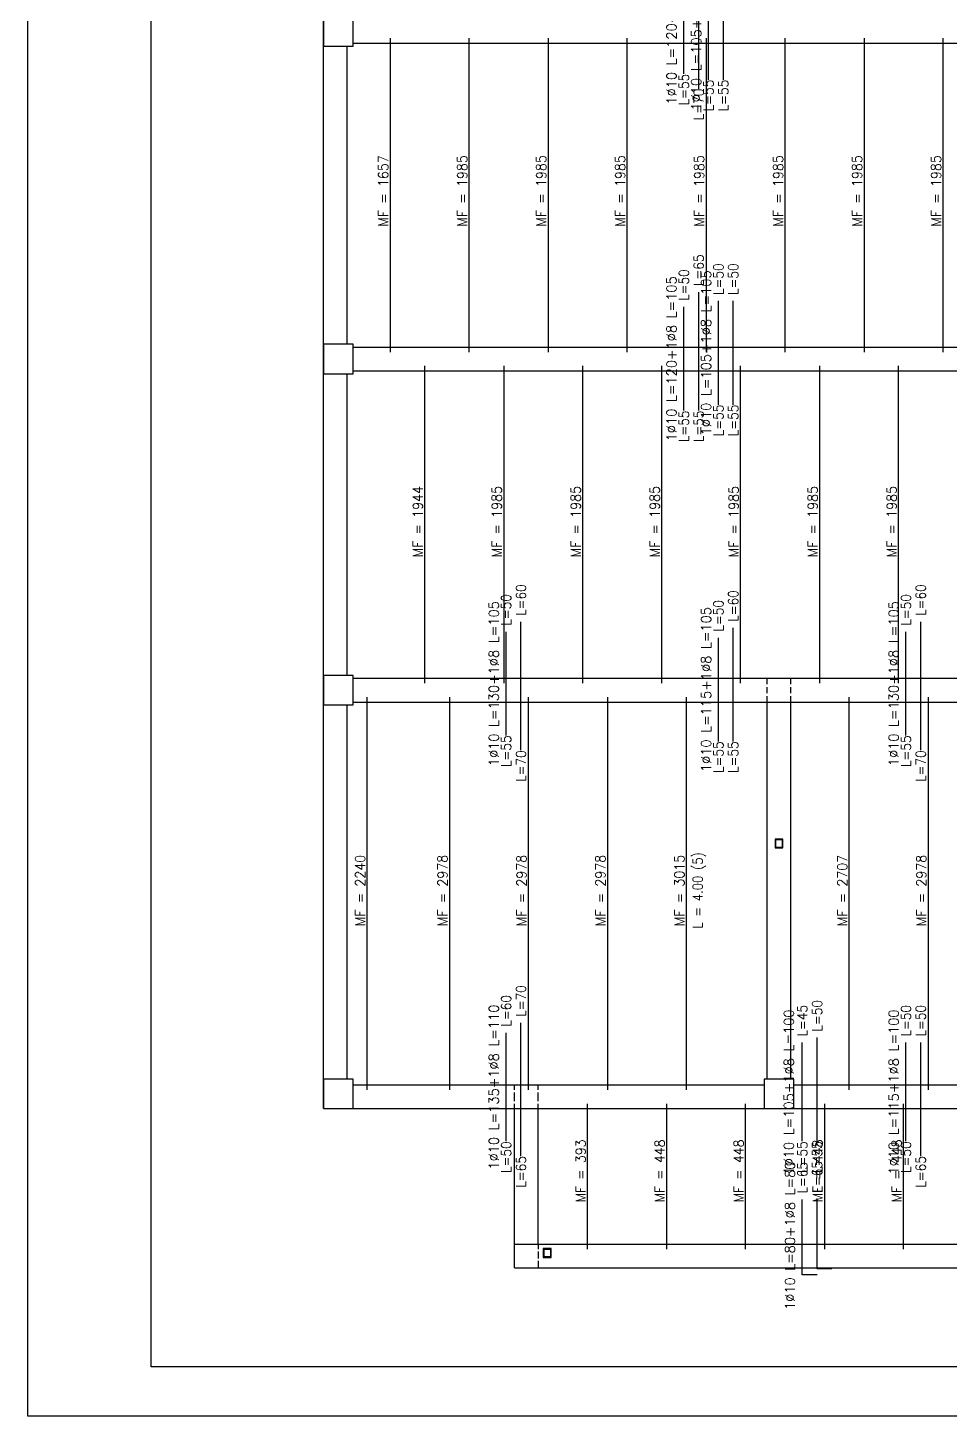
# Model space of a CAD drawing. Header units: millimetres. Extents: x 811 to 853.1, y 350.8 to 380.5.
# Drawn here: x 811.01 to 820.36, y 350.78 to 364.84 of the extents above; entities that cross this region are included whole.
import ezdxf
from ezdxf.enums import TextEntityAlignment as Align

# ---------------------------------------------------------------- set-up
doc = ezdxf.new("R2010")
doc.units = ezdxf.units.MM
doc.linetypes.add('CYPELINEA', pattern=[0])
for name, color, linetype in [('015', 1, 'Continuous'), ('06', 6, 'Continuous'), ('PA_NERV_UNI', 7, 'CYPELINEA'), ('PILAR_RECT', 2, 'CYPELINEA'), ('UNI_BARRAS', 5, 'CYPELINEA'), ('UNI_DIAM', 3, 'CYPELINEA'), ('UNI_LEXT', 3, 'CYPELINEA'), ('UNI_LONGIT', 3, 'CYPELINEA'), ('UNI_MOMENTOS', 3, 'CYPELINEA'), ('VIGAS', 5, 'CYPELINEA')]:
    doc.layers.add(name, color=color, linetype=linetype)
doc.styles.get("Standard").update_dxf_attribs({"font": 'romans.shx'})

# ---------------------------------------------------------------- blocks, each defined once
blk = doc.blocks.new('A1H')
at = {"layer": '015'}
blk.add_lwpolyline([(-831, -10), (-831, 584), (10, 584), (10, -10)], close=True, dxfattribs=at)
at = {"layer": '06'}
blk.add_lwpolyline([(-806, 0), (-806, 574), (0, 574), (0, 0)], close=True, dxfattribs=at)
blk = doc.blocks.new('A$C360A4587')
at = {"layer": 'PILAR_RECT'}
for p, q in [((0, 11.0605), (0, 10.7605)), ((0.3, 10.7605), (0.3, 11.0605)), ((0, 10.7605), (0.3, 10.7605)), ((0.3, 7.7405), (0, 7.7405)), ((0, 7.7405), (0, 7.4405)), ((0.3, 7.4405), (0.3, 7.7405)), ((0, 7.4405), (0.3, 7.4405)), ((0.3, 4.388), (0, 4.388)), ((0, 4.388), (0, 4.088)), ((0.3, 4.088), (0.3, 4.388)), ((0, 4.088), (0.3, 4.088)), ((0.3, 0.3), (0, 0.3)), ((0, 0.3), (0, 0)), ((0.3, 0), (0.3, 0.3)), ((4.7625, 0.3), (4.4625, 0.3)), ((4.4625, 0.3), (4.4625, 0)), ((4.7625, 0), (4.7625, 0.3)), ((0, 0), (0.3, 0)), ((4.4625, 0), (4.7625, 0))]:
    blk.add_line(p, q, dxfattribs=at)
for points in [[(4.5725, 2.73), (4.5725, 2.685), (4.5805, 2.685), (4.5805, 2.724), (4.6445, 2.724), (4.6445, 2.685), (4.6525, 2.685), (4.6525, 2.73), (4.5725, 2.73)], [(4.6525, 2.64), (4.6525, 2.685), (4.6445, 2.685), (4.6445, 2.646), (4.5805, 2.646), (4.5805, 2.685), (4.5725, 2.685), (4.5725, 2.64), (4.6525, 2.64)], [(2.225, -1.4175), (2.225, -1.4625), (2.233, -1.4625), (2.233, -1.4235), (2.297, -1.4235), (2.297, -1.4625), (2.305, -1.4625), (2.305, -1.4175), (2.225, -1.4175)], [(2.305, -1.5075), (2.305, -1.4625), (2.297, -1.4625), (2.297, -1.5015), (2.233, -1.5015), (2.233, -1.4625), (2.225, -1.4625), (2.225, -1.5075), (2.305, -1.5075)]]:
    blk.add_lwpolyline(points, dxfattribs=at)

msp = doc.modelspace()

# ---------------------------------------------------------------- linework, layer by layer
at = {"layer": 'PA_NERV_UNI'}
for p, q in [((814.683, 364.74), (814.683, 361.56)), ((815.483, 361.56), (815.483, 364.74)), ((816.283, 364.74), (816.283, 361.56)), ((817.083, 361.56), (817.083, 364.74)), ((817.883, 364.74), (817.883, 361.56)), ((818.683, 361.56), (818.683, 364.74)), ((819.483, 364.74), (819.483, 361.56)), ((820.283, 361.56), (820.283, 364.74)), ((815.033, 358.207), (815.033, 361.42)), ((815.833, 361.42), (815.833, 358.207)), ((816.633, 358.207), (816.633, 361.42)), ((817.433, 361.42), (817.433, 358.207)), ((818.233, 358.207), (818.233, 361.42)), ((819.033, 361.42), (819.033, 358.207)), ((819.833, 358.207), (819.833, 361.42)), ((814.449, 354.089), (814.449, 358.067)), ((815.283, 358.067), (815.283, 354.089)), ((816.083, 354.089), (816.083, 358.067)), ((816.883, 358.067), (816.883, 354.089)), ((817.683, 354.089), (817.683, 358.067)), ((819.333, 354.089), (819.333, 358.067)), ((820.133, 358.067), (820.133, 354.089)), ((816.683, 352.477), (816.683, 353.949)), ((817.483, 353.949), (817.483, 352.477)), ((818.283, 352.477), (818.283, 353.949)), ((819.083, 353.949), (819.083, 352.477)), ((819.883, 352.477), (819.883, 353.949))]:
    msp.add_line(p, q, dxfattribs=at)
at = {"layer": 'UNI_BARRAS'}
for p, q in [((817.658, 364.378), (817.658, 365.428)), ((817.808, 364.228), (817.808, 365.428)), ((817.908, 364.318), (817.908, 365.368)), ((818.058, 364.318), (818.058, 365.368)), ((817.808, 360.968), (817.808, 362.168)), ((818.008, 361.028), (818.008, 362.078)), ((818.158, 361.028), (818.158, 362.078)), ((817.658, 360.968), (817.658, 362.018)), ((815.858, 357.678), (815.858, 358.728)), ((816.008, 357.528), (816.008, 358.828)), ((818.158, 357.618), (818.158, 358.768)), ((819.908, 357.678), (819.908, 358.728)), ((820.058, 357.528), (820.058, 358.828)), ((818.008, 357.618), (818.008, 358.668)), ((816.008, 353.418), (816.008, 354.768)), ((815.858, 353.568), (815.858, 354.668)), ((819.008, 353.568), (819.008, 354.618)), ((818.858, 353.568), (818.858, 354.568)), ((819.908, 353.568), (819.908, 354.568)), ((820.058, 353.418), (820.058, 354.568)), ((818.858, 352.217), (818.858, 352.978)), ((819.008, 352.277), (819.008, 352.988)), ((819.158, 352.277), (819.008, 352.277)), ((819.008, 352.217), (818.858, 352.217))]:
    msp.add_line(p, q, dxfattribs=at)
at = {"layer": 'VIGAS'}
for p, q in [((814.009, 364.81), (814.009, 368.168)), ((814.009, 361.49), (814.009, 364.81)), ((814.249, 361.64), (814.249, 364.66)), ((814.309, 364.69), (821.109, 364.69)), ((814.309, 361.61), (821.109, 361.61)), ((814.009, 353.899), (814.009, 361.49)), ((814.309, 361.37), (821.109, 361.37)), ((814.249, 358.287), (814.249, 361.34)), ((814.309, 358.257), (821.109, 358.257)), ((818.501, 358.197), (818.501, 358.257)), ((818.501, 358.107), (818.501, 358.167)), ((818.741, 358.197), (818.741, 358.257)), ((818.741, 358.107), (818.741, 358.167)), ((814.249, 354.199), (814.249, 357.987)), ((814.309, 358.017), (821.109, 358.017)), ((818.501, 358.017), (818.501, 358.077)), ((818.501, 354.199), (818.501, 358.017)), ((818.741, 358.017), (818.741, 358.077)), ((818.741, 354.199), (818.741, 358.017)), ((814.309, 354.139), (818.471, 354.139)), ((815.943, 354.089), (815.943, 354.139)), ((815.943, 353.974), (815.943, 354.064)), ((816.183, 354.089), (816.183, 354.139)), ((816.183, 353.974), (816.183, 354.064)), ((818.771, 354.139), (821.109, 354.139)), ((815.943, 353.899), (815.943, 353.949)), ((816.183, 353.899), (816.183, 353.949)), ((814.009, 353.899), (821.169, 353.899)), ((815.943, 352.287), (815.943, 353.899)), ((816.183, 352.527), (816.183, 353.899)), ((815.943, 352.527), (821.109, 352.527)), ((816.183, 352.527), (816.183, 352.477)), ((816.183, 352.452), (816.183, 352.382)), ((815.943, 352.287), (833.773, 352.287)), ((816.183, 352.357), (816.183, 352.287))]:
    msp.add_line(p, q, dxfattribs=at)

# ---------------------------------------------------------------- block references
at = {"linetype": 'Continuous', "xscale": 0.05000000000001137, "yscale": 0.05000000000001137, "zscale": 0.05}
msp.add_blockref('A1H', (852.562, 351.284), dxfattribs=at)
at = {"layer": 'PILAR_RECT'}
msp.add_blockref('A$C360A4587', (814.009, 353.899), dxfattribs=at)

# ---------------------------------------------------------------- texts
at = {"layer": 'UNI_DIAM'}
for s, width, p, p2 in [('1%%c10 L=120+1%%c8 L=105', 0.857971, (817.583, 364.067), (817.583, 365.738)), ('1%%c10 L=105+1%%c8 L=105', 0.857971, (817.833, 364.007), (817.833, 365.678)), ('1%%c10 L=105+1%%c8 L=105', 0.857971, (817.933, 360.717), (817.933, 362.388)), ('1%%c10 L=120+1%%c8 L=105', 0.857971, (817.583, 360.657), (817.583, 362.328)), ('1%%c10 L=130+1%%c8 L=105', 0.857971, (815.783, 357.367), (815.783, 359.038)), ('1%%c10 L=130+1%%c8 L=105', 0.857971, (819.833, 357.367), (819.833, 359.038)), ('1%%c10 L=115+1%%c8 L=105', 0.857971, (817.933, 357.307), (817.933, 358.978)), ('1%%c10 L=135+1%%c8 L=110', 0.857971, (815.783, 353.282), (815.783, 354.953)), ('1%%c10 L=105+1%%c8 L=100', 0.857971, (818.771, 353.232), (818.771, 354.903)), ('1%%c10 L=115+1%%c8 L=100', 0.857971, (819.833, 353.232), (819.833, 354.903)), ('1%%c10 L=80+1%%c8 L=80', 0.855366, (818.783, 351.86), (818.783, 353.363))]:
    msp.add_text(s, height=0.1, rotation=90, dxfattribs=dict(at, width=width)).set_placement(p, p2, align=Align.FIT)
at = {"layer": 'UNI_LEXT', "width": 0.792178}
for s, p, p2 in [(' L=55', (817.708, 363.997), (817.708, 364.378)), (' L=70', (817.858, 363.847), (817.858, 364.228)), (' L=55', (817.958, 363.937), (817.958, 364.318)), (' L=55', (818.108, 363.937), (818.108, 364.318)), (' L=65', (817.858, 362.168), (817.858, 362.549)), (' L=50', (817.708, 362.018), (817.708, 362.399)), (' L=50', (818.058, 362.078), (818.058, 362.459)), (' L=50', (818.208, 362.078), (818.208, 362.459)), (' L=55', (817.708, 360.587), (817.708, 360.968)), (' L=55', (817.858, 360.587), (817.858, 360.968)), (' L=55', (818.058, 360.647), (818.058, 361.028)), (' L=55', (818.208, 360.647), (818.208, 361.028)), (' L=60', (816.058, 358.828), (816.058, 359.209)), (' L=60', (818.208, 358.768), (818.208, 359.149)), (' L=60', (820.108, 358.828), (820.108, 359.209)), (' L=50', (815.908, 358.728), (815.908, 359.109)), (' L=50', (818.058, 358.668), (818.058, 359.049)), (' L=50', (819.958, 358.728), (819.958, 359.109)), (' L=55', (815.908, 357.297), (815.908, 357.678)), (' L=55', (818.058, 357.237), (818.058, 357.618)), (' L=55', (818.208, 357.237), (818.208, 357.618)), (' L=55', (819.958, 357.297), (819.958, 357.678)), (' L=70', (816.058, 357.147), (816.058, 357.528)), (' L=70', (820.108, 357.147), (820.108, 357.528)), (' L=60', (815.908, 354.668), (815.908, 355.049)), (' L=70', (816.058, 354.768), (816.058, 355.149)), (' L=45', (818.908, 354.568), (818.908, 354.949)), (' L=50', (819.058, 354.618), (819.058, 354.999)), (' L=50', (819.958, 354.568), (819.958, 354.949)), (' L=50', (820.108, 354.568), (820.108, 354.949)), (' L=50', (815.908, 353.187), (815.908, 353.568)), (' L=55', (818.908, 353.187), (818.908, 353.568)), (' L=55', (819.058, 353.187), (819.058, 353.568)), (' L=50', (819.958, 353.187), (819.958, 353.568)), (' L=65', (816.058, 353.037), (816.058, 353.418)), (' L=65', (818.908, 352.978), (818.908, 353.359)), (' L=65', (819.058, 352.988), (819.058, 353.369)), (' L=65', (820.108, 353.037), (820.108, 353.418))]:
    msp.add_text(s, height=0.1, rotation=90, dxfattribs=at).set_placement(p, p2, align=Align.FIT)
at = {"layer": 'UNI_LONGIT', "width": 0.738818}
msp.add_text('L = 4.00 (5)', height=0.1, rotation=90, dxfattribs=at).set_placement((817.848, 355.721), (817.848, 356.495), align=Align.FIT)
at = {"layer": 'UNI_MOMENTOS'}
for s, width, p, p2 in [('MF = 1657', 0.811925, (814.663, 362.831), (814.663, 363.554)), ('MF = 1985', 0.811925, (815.463, 362.831), (815.463, 363.554)), ('MF = 1985', 0.811925, (816.263, 362.831), (816.263, 363.554)), ('MF = 1985', 0.811925, (817.063, 362.831), (817.063, 363.554)), ('MF = 1985', 0.811925, (817.863, 362.831), (817.863, 363.554)), ('MF = 1985', 0.811925, (818.663, 362.831), (818.663, 363.554)), ('MF = 1985', 0.811925, (819.463, 362.831), (819.463, 363.554)), ('MF = 1985', 0.811925, (820.263, 362.831), (820.263, 363.554)), ('MF = 1944', 0.807606, (815.013, 359.481), (815.013, 360.204)), ('MF = 1985', 0.811925, (815.813, 359.481), (815.813, 360.204)), ('MF = 1985', 0.811925, (816.613, 359.481), (816.613, 360.204)), ('MF = 1985', 0.811925, (817.413, 359.481), (817.413, 360.204)), ('MF = 1985', 0.811925, (818.213, 359.481), (818.213, 360.204)), ('MF = 1985', 0.811925, (819.013, 359.481), (819.013, 360.204)), ('MF = 1985', 0.811925, (819.813, 359.481), (819.813, 360.204)), ('MF = 2240', 0.811925, (814.429, 355.746), (814.429, 356.469)), ('MF = 2978', 0.811925, (815.263, 355.746), (815.263, 356.469)), ('MF = 2978', 0.811925, (816.063, 355.746), (816.063, 356.469)), ('MF = 2978', 0.811925, (816.863, 355.746), (816.863, 356.469)), ('MF = 3015', 0.811925, (817.663, 355.746), (817.663, 356.469)), ('MF = 2707', 0.811925, (819.313, 355.746), (819.313, 356.469)), ('MF = 2978', 0.811925, (820.113, 355.746), (820.113, 356.469)), ('MF = 393', 0.803533, (816.663, 352.948), (816.663, 353.587)), ('MF = 448', 0.803533, (817.463, 352.948), (817.463, 353.587)), ('MF = 448', 0.803533, (818.263, 352.948), (818.263, 353.587)), ('MF = 448', 0.803533, (819.063, 352.948), (819.063, 353.587)), ('MF = 448', 0.803533, (819.863, 352.948), (819.863, 353.587))]:
    msp.add_text(s, height=0.1, rotation=90, dxfattribs=dict(at, width=width)).set_placement(p, p2, align=Align.FIT)

doc.saveas('drawing.dxf')
